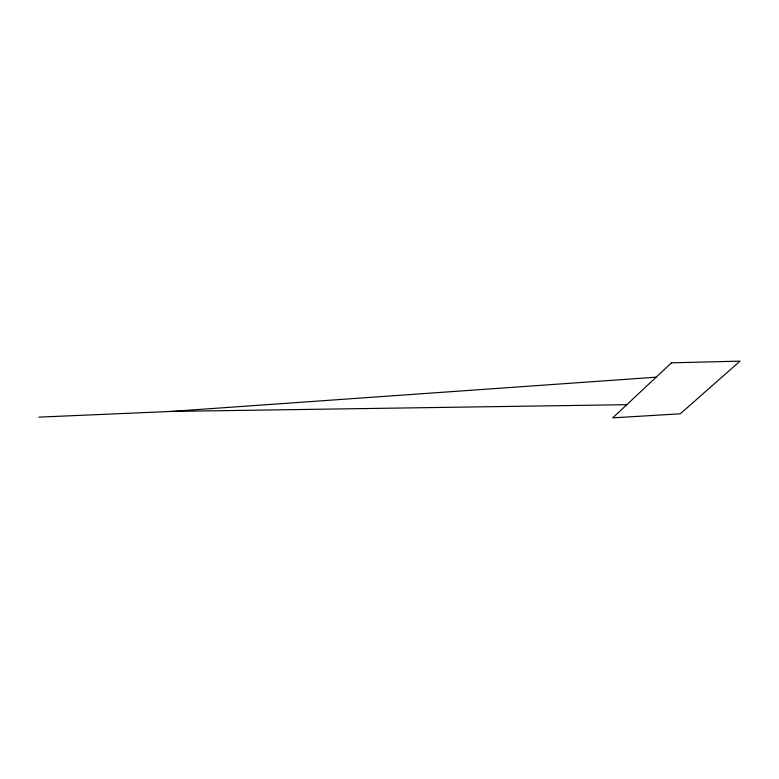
<?xml version="1.0" encoding="UTF-8"?>
<svg xmlns="http://www.w3.org/2000/svg" width="779" height="779" viewBox="0 0 779 779"><rect width="100%" height="100%" fill="white"/><g stroke="black" fill="none" stroke-linecap="round" stroke-linejoin="round"><path stroke-width="1.17" d="M38.95 417.135L171.205 411.429L656.152 377.182M171.205 411.429L626.803 404.681M671.479 362.829L612.742 417.856L680.281 413.805L740.05 361.144L671.479 362.829"/></g></svg>
